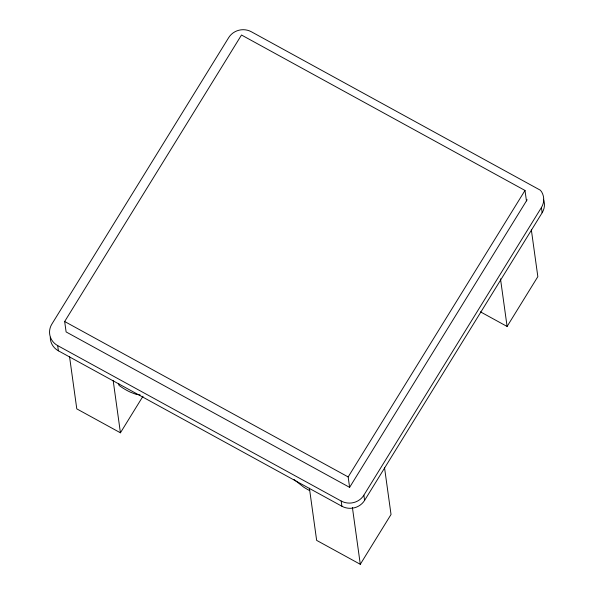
<?xml version="1.0" encoding="UTF-8"?>
<svg xmlns="http://www.w3.org/2000/svg" width="594" height="594" viewBox="0 0 594 594"><rect width="100%" height="100%" fill="white"/><g stroke="black" fill="none" stroke-linecap="round" stroke-linejoin="round"><path stroke-width="0.89" d="M527.168 199.71L349.614 487.362L66.112 331.935L64.664 321.51L241.498 35.016L524.999 190.451L526.447 200.876M69.52 356.489L76.789 408.872L120.426 432.796L143.006 396.213M349.614 487.362L348.166 476.937L524.999 190.451M364.597 500.393L363.87 495.181L541.424 207.529A16.587 15.726 -7.9 0 0 541.602 191.788L540.325 190.191L251.381 31.779A16.587 15.726 -7.9 0 0 228.69 37.622L51.849 324.116A16.587 15.726 -7.9 0 0 57.677 345.604L58.398 350.816L341.899 506.244A16.587 15.726 -7.9 0 0 364.597 500.393L542.151 212.741A16.587 15.726 -7.9 0 0 543.421 199.228M309.407 488.171L316.647 540.377L360.291 564.3L391.03 514.486L384.518 467.56M480.427 311.835L507.098 326.455L537.837 276.648L531.326 229.722M140.139 394.936L136.019 394.29L130.71 392.307A17.278 4.314 31.7 0 1 121.859 387.385L119.015 385.402L118.763 383.583M64.664 321.51L348.166 476.937M57.677 345.604L341.179 501.032A16.587 15.726 -7.9 0 0 363.87 495.181M294.03 479.529L303.69 487.147A17.278 4.314 31.7 0 0 309.63 490.555M541.424 207.529L542.151 212.741M500.49 278.831L507.098 326.455M352.405 507.514L360.291 564.3M341.179 501.032L341.899 506.244M113.179 380.591L120.426 432.796M58.398 350.816A16.587 15.726 -7.9 0 1 50.267 337.206"/></g></svg>
